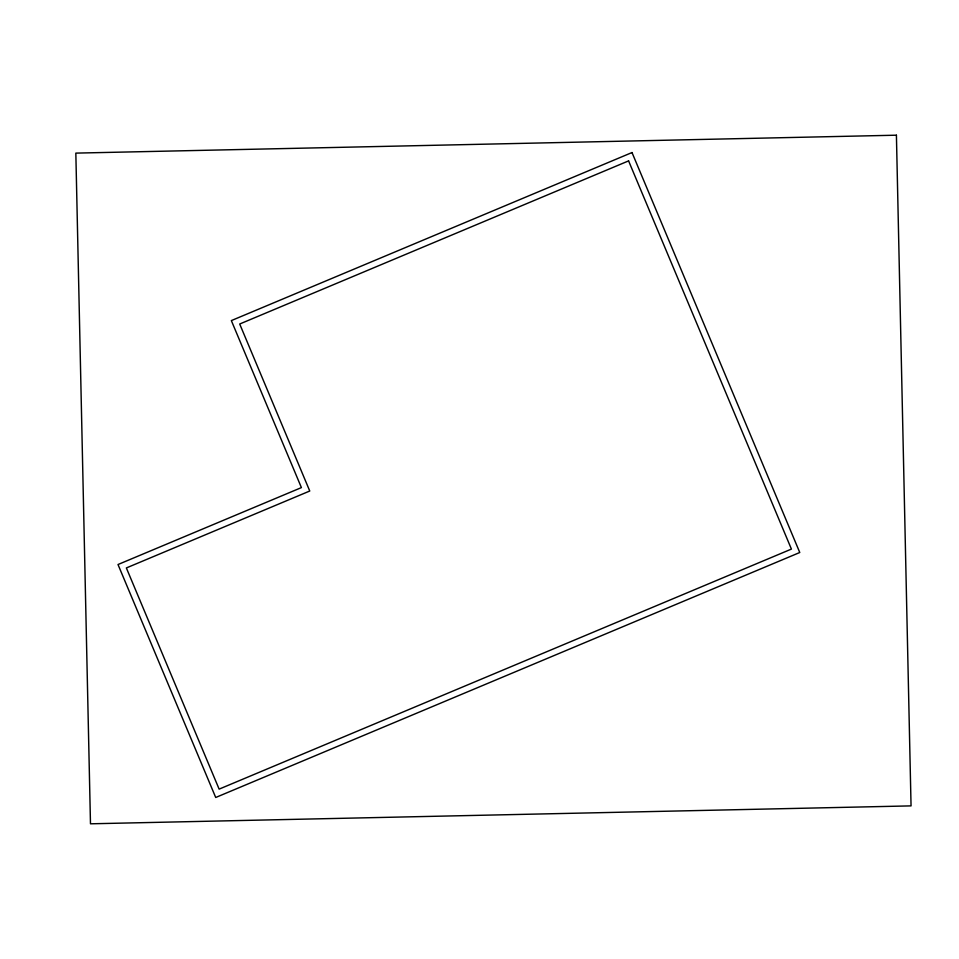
<?xml version="1.0" encoding="UTF-8"?>
<svg xmlns="http://www.w3.org/2000/svg" width="959" height="959" viewBox="0 0 959 959"><rect width="100%" height="100%" fill="white"/><g stroke="black" fill="none" stroke-linecap="round" stroke-linejoin="round"><path stroke-width="1.44" d="M632.005 152.541L231.347 320.594L301.402 487.604L118.005 564.527L215.715 797.48L799.77 552.504L632.005 152.541M628.589 160.896L239.702 324.01L309.757 491.02L126.36 567.944L219.132 789.125L791.415 549.087L628.589 160.896M896.413 135.195L75.833 153.116L90.482 823.805L911.05 805.884L896.413 135.195"/></g></svg>
